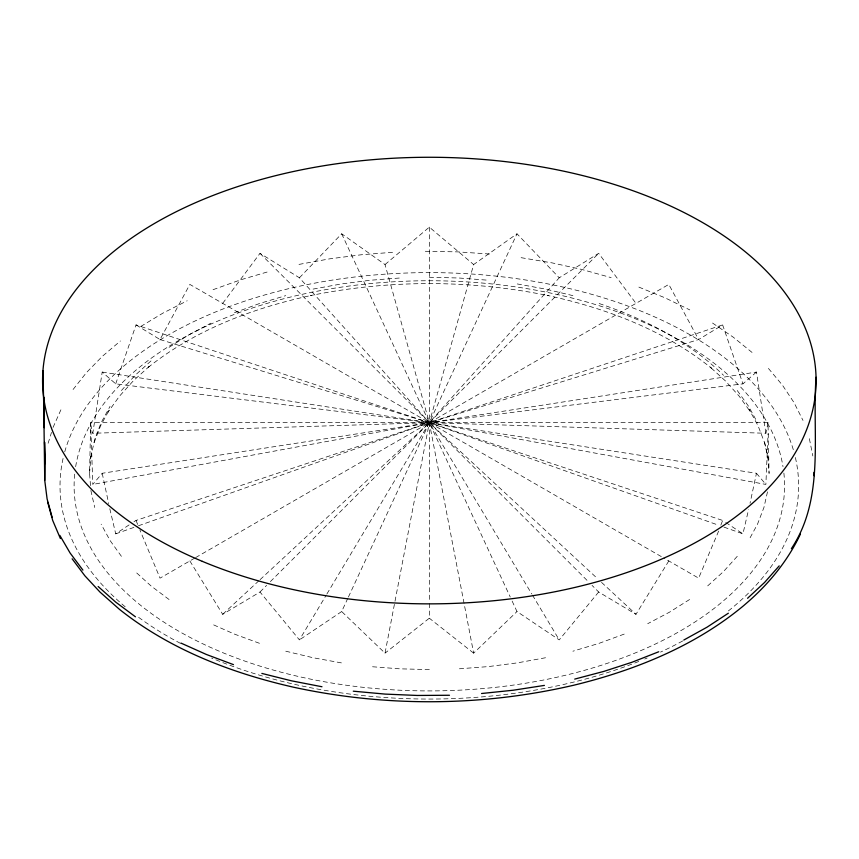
<?xml version="1.0" encoding="UTF-8"?>
<svg xmlns="http://www.w3.org/2000/svg" width="859" height="859" viewBox="0 0 859 859"><rect width="100%" height="100%" fill="white"/><g stroke="black" fill="none" stroke-linecap="round" stroke-linejoin="round"><path stroke-width="0.64" stroke-dasharray="4.29 3.22" d="M90.496 485.646L89.572 473.416L90.657 422.671L768 422.671L769.084 473.416L767.796 456.322L763.93 439.357M768 422.671L765.874 433.269L429.328 422.671L92.793 433.269L102.2 372.065L115.718 383.855L429.328 422.671L765.874 484.422L768.043 433.913M89.572 473.416L90.861 456.322L90.281 459.522L94.737 439.357L101.147 422.649L110.059 406.328M102.2 372.065L756.468 473.277L750.036 503.256M347.852 598.218L341.678 611.544L385.025 653.151L429.328 422.671L473.642 264.551L516.989 233.798L559.23 277.79L598.669 253.341L635.971 303.367M767.484 491.874L763.93 507.476L757.509 524.183L748.597 540.504M723.965 527.125L742.938 533.847L748.576 509.548M115.718 383.855L136.033 324.906L722.634 520.436L724.706 521.789M48.115 443.265L51.497 432.421M53.043 427.449L62.159 406.983M720.851 525.16L722.634 520.436M94.157 442.525L100.589 425.785L109.512 409.442L108.03 412.127L119.444 396.214L133.22 380.934L149.251 366.417L147.233 368.167C194.499 330.028 252.696 308.123 311.549 295.367L310.453 295.603C388.633 279.594 470.023 279.594 548.203 295.603L547.119 295.367C605.96 308.123 664.157 330.028 711.435 368.167L709.416 366.417L725.436 380.934L739.212 396.214L750.626 412.127L749.145 409.442L758.078 425.785L764.499 442.525L768.375 459.522L767.796 456.322M718.639 531.066L698.635 578.15L663.803 558.049M348.421 597.016L516.989 233.798M136.033 324.906L160.032 339.541L189.85 284.415L663.019 557.588M668.807 560.927L635.971 614.325L598.669 592.001L592.044 585.387M189.85 560.927L222.685 614.325L259.998 592.001L299.426 639.901L326.237 595.083M326.925 593.934L429.328 422.671L559.23 277.79M222.685 303.367L259.998 253.341L299.426 277.79L429.328 422.671L597.596 578.73M598.669 592.001L559.23 639.901L516.989 611.544L510.804 598.218M73.079 389.481L86.491 372.559L102.307 356.356L120.421 340.969M90.657 422.671L92.793 484.422L102.2 473.277L756.468 372.065L765.874 433.269M121.409 390.523L135.088 375.34L151.012 360.909M737.258 556.321L723.568 571.493L707.644 585.924M299.426 277.79L341.678 233.798L385.025 264.551L429.328 422.671L473.642 653.151L516.989 611.544M259.998 592.001L266.612 585.387M270.402 581.597L598.669 253.341M222.685 614.325L259.096 580.555M260.084 579.642L429.328 422.671L698.635 339.541L722.634 324.906L742.938 383.855L429.328 422.671L92.793 484.422M756.468 372.065L742.938 383.855M385.025 264.551L429.328 227.141L473.642 264.551M429.328 603.469L429.328 618.201L385.025 653.151M341.678 611.544L299.426 639.901M109.812 508.764L115.718 533.847L130.89 523.711M169.062 347.326L189.087 334.709L210.938 323.156M133.993 521.714L136.033 520.436L722.634 324.906M689.594 599.507L669.58 612.123L647.718 623.688M140.704 326.506L163.006 313.084L187.187 300.779M194.853 558.049L160.032 578.15L139.899 529.949M195.637 557.588L668.807 284.415L698.635 339.541M234.453 312.74L259.45 303.538L285.746 295.636M624.203 634.103L599.206 643.294L572.921 651.197M213.053 289.687L240.445 279.884L269.157 271.433M115.718 533.847L137.225 526.223M138.482 525.772L429.328 422.671L718.908 525.332M313.127 289.086L341.399 283.942L370.336 280.238L399.714 278.005M545.529 657.747L517.268 662.89L488.331 666.595L458.942 668.828M298.996 264.4L329.738 258.838L361.188 254.779L393.121 252.256M425.302 251.279L457.514 251.87L489.523 254.006M429.328 277.264L458.942 278.005L488.331 280.238M429.328 669.58L399.714 668.828L370.336 666.595M521.112 257.679L552.058 262.875L582.144 269.543L611.157 277.64M517.268 283.942L545.529 289.086L572.921 295.636M341.399 662.89L313.127 657.747L285.746 651.197M160.032 339.541L429.328 422.671L531.742 593.934M599.206 303.538C644.755 319.043 688.929 341.399 723.568 375.34M259.45 643.294L234.453 634.103L210.938 623.688M638.892 287.11L665.167 297.89L689.777 309.895M725.748 522.476L742.938 533.847M712.562 323.048L733.361 337.265L752.033 352.426M169.062 599.507L151.012 585.924L135.088 571.493M473.642 653.151L429.328 618.201M601.536 582.381L635.971 614.325M259.998 253.341L588.265 581.597M756.468 473.277L765.874 484.422M768.44 368.436L782.463 385.197L794.006 402.56L803.004 420.427M737.258 390.523L748.597 406.328L757.509 422.649M121.409 556.321L110.059 540.504L101.147 524.183M532.43 595.083L559.23 639.901M341.678 233.798L510.246 597.016M136.033 520.436L137.912 525.064M90.614 424.604L92.793 433.269M90.861 490.51L94.737 507.476M102.2 473.277L108.706 503.61M809.371 438.67L812.829 455.946M429.328 227.141L429.328 602.127M783.87 473.051A355.229 205.086 0 0 1 429.328 690.915A355.229 205.086 0 0 1 74.797 473.051M75.656 466.684A355.229 205.086 0 0 1 429.328 280.743A355.229 205.086 0 0 1 783 466.684M795.37 457.525A369.306 213.215 0 0 1 726.843 612.156M682.701 640.954A369.306 213.215 0 0 1 660.539 652.088M647.149 658.015A369.306 213.215 0 0 1 644.765 659.014M638.742 661.462A369.306 213.215 0 0 1 211.636 658.069M180.497 643.38A369.306 213.215 0 0 1 136.463 615.731M125.167 606.765A369.306 213.215 0 0 1 63.437 456.891M64.747 451.845A369.306 213.215 0 0 1 429.876 272.614A369.306 213.215 0 0 1 794.092 452.478"/><path stroke-width="1.29" d="M52.141 517.322L47.105 498.95L44.743 480.396L45.076 461.788M791.364 548.665C825.22 498.048 811.948 434.171 816.05 377.251M800.427 534.051C787.692 561.067 768.386 584.442 745.784 603.802L743.744 605.574C694.802 646.312 634.35 670.568 572.964 685.418L571.761 685.675C480.868 706.56 385.39 707.032 294.24 687.361L293.091 687.103C230.953 672.951 169.695 649.361 119.455 609.342L99.998 592.087L84.858 575.788L72.124 558.801M779.188 565.898L764.553 582.466L747.577 598.283M728.357 613.219L707.043 627.177L683.785 640.052M658.746 651.766L632.095 662.225L604.017 671.351L574.714 679.104M544.391 685.407L513.263 690.217L481.555 693.514M449.472 695.264L417.249 695.457L385.1 694.093L353.274 691.184M321.985 686.749L291.437 680.811L261.866 673.424M233.465 664.63L206.439 654.494L180.97 643.09M135.443 616.805L115.686 602.105L98.141 586.504M82.904 570.108L70.105 553.024L59.829 535.393M60.388 538.529L52.721 520.49L47.685 502.139M813.903 472.375L814.085 475.746M42.95 370.637L44.239 427.707M44.228 425.001L43.626 397.094L44.743 480.396M45.044 463.549L44.571 442.31L45.044 463.549M202.305 561.346A386.765 223.297 0 0 0 814.01 403.687A386.765 223.297 0 0 0 271.669 176.664A386.765 223.297 0 0 0 202.305 561.346"/></g></svg>
